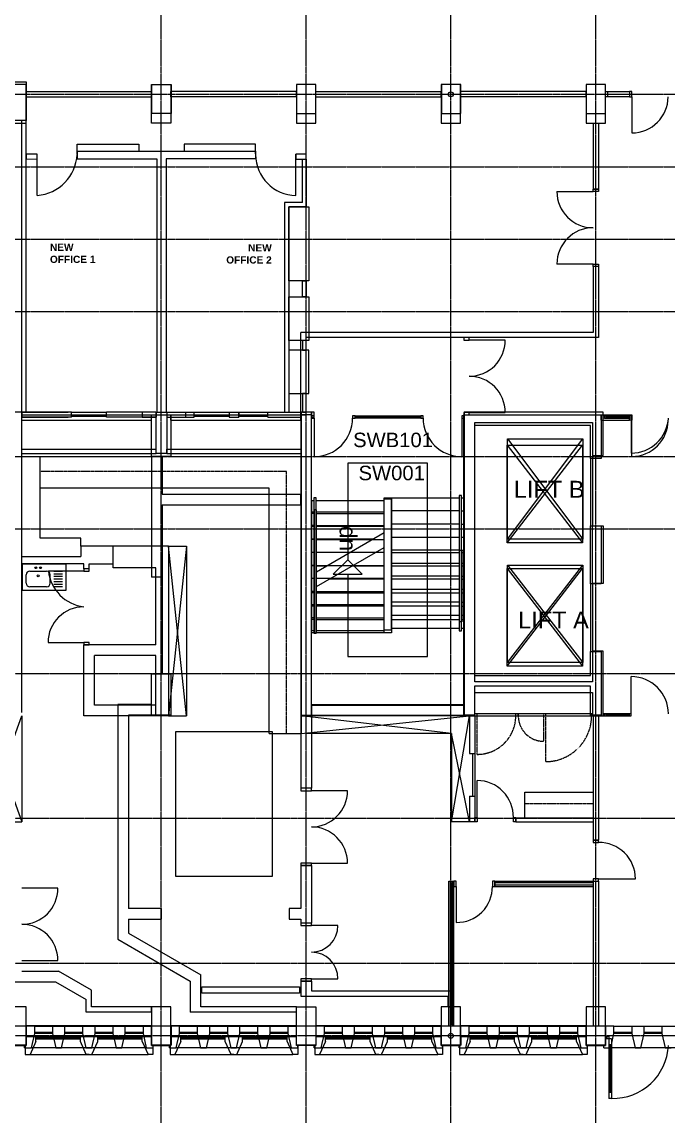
# Model space of a CAD drawing. Header units: millimetres. Extents: x -58291 to 85267, y -25390 to 74943.
# Drawn here: x -14420 to -1033, y -11386 to 11276 of the extents above; entities that cross this region are included whole.
import ezdxf

# ---------------------------------------------------------------- set-up
doc = ezdxf.new("R2010")
doc.units = ezdxf.units.MM
for name, pattern in [('HIDDEN', [9.525, 6.35, -3.175]), ('PCENTRE', [50.8, 31.75, -6.35, 6.35, -6.35]), ('PCENTRE2', [28.575, 19.05, -3.175, 3.175, -3.175])]:
    doc.linetypes.add(name, pattern=pattern)
for name, color, linetype in [('Basement 01 - Curtain Walls', 1, 'Continuous'), ('Basement 01 - Doors Windows and Openings', 1, 'Continuous'), ('Basement 01 - Mass Elements', 2, 'Continuous'), ('Basement 01 - Stairs', 8, 'Continuous'), ('Basement 01 - Structural Members', 5, 'Continuous'), ('Basement 01 - Text and Leaders', 1, 'Continuous'), ('Basement 01 - Walls', 3, 'Continuous'), ('Boundaries_and_building_grids', 140, 'PCENTRE2'), ('BRICK_WALLS_P4', 1, 'Continuous'), ('COLUMNS_P5', 5, 'Continuous'), ('DR', 8, 'Continuous'), ('LIFTS AND STAIRS', 8, 'Continuous'), ('SANITARY', 4, 'Continuous'), ('SHOPFITTING', 4, 'Continuous'), ('TEXT', 2, 'Continuous'), ('WA', 6, 'Continuous'), ('WA_EXT', 7, 'Continuous'), ('WN', 4, 'Continuous')]:
    doc.layers.add(name, color=color, linetype=linetype)
doc.styles.add('arial', font='arial.ttf')
doc.styles.add('S+D_1-50_3.5mm', font='arial.ttf', dxfattribs={"height": 175})

msp = doc.modelspace()

# ---------------------------------------------------------------- linework, layer by layer
at = {"layer": 'Basement 01 - Curtain Walls', "color": 3, "linetype": 'Continuous', "lineweight": -3}
for p, q in [((-14154, -9524, -4600), (-14333, -9524, -4600)), ((-14222, -9974, -4600), (-14154, -9674, -4600)), ((-14154, -9674, -4600), (-14154, -9524, -4600)), ((-13786, -9524, -4600), (-13786, -9674, -4600)), ((-13786, -9524, -4600), (-13529, -9524, -4600)), ((-13786, -9674, -4600), (-13718, -9974, -4600)), ((-13597, -9974, -4600), (-13529, -9674, -4600)), ((-13529, -9674, -4600), (-13529, -9524, -4600)), ((-13161, -9524, -4600), (-13161, -9674, -4600)), ((-13161, -9524, -4600), (-12904, -9524, -4600)), ((-13161, -9674, -4600), (-13093, -9974, -4600)), ((-12972, -9974, -4600), (-12904, -9674, -4600)), ((-12904, -9674, -4600), (-12904, -9524, -4600)), ((-12536, -9524, -4600), (-12536, -9674, -4600)), ((-12536, -9524, -4600), (-12279, -9524, -4600)), ((-12536, -9674, -4600), (-12468, -9974, -4600)), ((-12347, -9974, -4600), (-12279, -9674, -4600)), ((-12279, -9674, -4600), (-12279, -9524, -4600)), ((-11911, -9524, -4600), (-11733, -9524, -4600)), ((-11911, -9524, -4600), (-11911, -9674, -4600)), ((-11911, -9674, -4600), (-11843, -9974, -4600)), ((-11733, -9924, -4600), (-11733, -9524, -4600)), ((-11154, -9524, -4600), (-11333, -9524, -4600)), ((-11222, -9974, -4600), (-11154, -9674, -4600)), ((-11154, -9674, -4600), (-11154, -9524, -4600)), ((-10786, -9524, -4600), (-10529, -9524, -4600)), ((-10786, -9524, -4600), (-10786, -9674, -4600)), ((-10786, -9674, -4600), (-10718, -9974, -4600)), ((-10597, -9974, -4600), (-10529, -9674, -4600)), ((-10529, -9674, -4600), (-10529, -9524, -4600)), ((-10161, -9524, -4600), (-9904, -9524, -4600)), ((-10161, -9524, -4600), (-10161, -9674, -4600)), ((-10161, -9674, -4600), (-10093, -9974, -4600)), ((-9972, -9974, -4600), (-9904, -9674, -4600)), ((-9904, -9674, -4600), (-9904, -9524, -4600)), ((-9536, -9524, -4600), (-9279, -9524, -4600)), ((-9536, -9524, -4600), (-9536, -9674, -4600)), ((-9536, -9674, -4600), (-9468, -9974, -4600)), ((-9347, -9974, -4600), (-9279, -9674, -4600)), ((-9279, -9674, -4600), (-9279, -9524, -4600)), ((-8911, -9524, -4600), (-8733, -9524, -4600)), ((-8911, -9524, -4600), (-8911, -9674, -4600)), ((-8911, -9674, -4600), (-8843, -9974, -4600)), ((-8733, -9924, -4600), (-8733, -9524, -4600)), ((-8154, -9524, -4600), (-8333, -9524, -4600)), ((-8222, -9974, -4600), (-8154, -9674, -4600)), ((-8154, -9674, -4600), (-8154, -9524, -4600)), ((-7786, -9524, -4600), (-7786, -9674, -4600)), ((-7786, -9524, -4600), (-7529, -9524, -4600)), ((-7786, -9674, -4600), (-7718, -9974, -4600)), ((-7597, -9974, -4600), (-7529, -9674, -4600)), ((-7529, -9674, -4600), (-7529, -9524, -4600)), ((-7161, -9524, -4600), (-7161, -9674, -4600)), ((-7161, -9524, -4600), (-6904, -9524, -4600)), ((-7161, -9674, -4600), (-7093, -9974, -4600)), ((-6972, -9974, -4600), (-6904, -9674, -4600)), ((-6904, -9674, -4600), (-6904, -9524, -4600)), ((-6536, -9524, -4600), (-6536, -9674, -4600)), ((-6536, -9524, -4600), (-6279, -9524, -4600)), ((-6536, -9674, -4600), (-6468, -9974, -4600)), ((-6347, -9974, -4600), (-6279, -9674, -4600)), ((-6279, -9674, -4600), (-6279, -9524, -4600)), ((-5911, -9524, -4600), (-5911, -9674, -4600)), ((-5911, -9524, -4600), (-5733, -9524, -4600)), ((-5911, -9674, -4600), (-5843, -9974, -4600)), ((-5733, -9924, -4600), (-5733, -9524, -4600)), ((-5154, -9524, -4600), (-5333, -9524, -4600)), ((-5222, -9974, -4600), (-5154, -9674, -4600)), ((-5154, -9674, -4600), (-5154, -9524, -4600)), ((-4786, -9524, -4600), (-4786, -9674, -4600)), ((-4786, -9524, -4600), (-4529, -9524, -4600)), ((-4786, -9674, -4600), (-4718, -9974, -4600)), ((-4597, -9974, -4600), (-4529, -9674, -4600)), ((-4529, -9674, -4600), (-4529, -9524, -4600)), ((-4161, -9524, -4600), (-4161, -9674, -4600)), ((-4161, -9524, -4600), (-3904, -9524, -4600)), ((-4161, -9674, -4600), (-4093, -9974, -4600)), ((-3972, -9974, -4600), (-3904, -9674, -4600)), ((-3904, -9674, -4600), (-3904, -9524, -4600)), ((-3536, -9524, -4600), (-3536, -9674, -4600)), ((-3536, -9524, -4600), (-3279, -9524, -4600)), ((-3536, -9674, -4600), (-3468, -9974, -4600)), ((-3347, -9974, -4600), (-3279, -9674, -4600)), ((-3279, -9674, -4600), (-3279, -9524, -4600)), ((-2911, -9524, -4600), (-2911, -9674, -4600)), ((-2911, -9524, -4600), (-2733, -9524, -4600)), ((-2911, -9674, -4600), (-2843, -9974, -4600)), ((-2733, -9924, -4600), (-2733, -9524, -4600)), ((-2154, -9524, -4600), (-2333, -9524, -4600)), ((-2222, -9974, -4600), (-2154, -9674, -4600)), ((-2154, -9674, -4600), (-2154, -9524, -4600)), ((-1786, -9524, -4600), (-1786, -9674, -4600)), ((-1786, -9524, -4600), (-1529, -9524, -4600)), ((-1786, -9674, -4600), (-1718, -9974, -4600)), ((-1597, -9974, -4600), (-1529, -9674, -4600)), ((-1529, -9674, -4600), (-1529, -9524, -4600)), ((-1161, -9524, -4600), (-904, -9524, -4600)), ((-1161, -9524, -4600), (-1161, -9674, -4600)), ((-1161, -9674, -4600), (-1093, -9974, -4600)), ((-14364, -9974, -4600), (-14364, -9924, -4600)), ((-11701, -9924, -4600), (-11733, -9924, -4600)), ((-11701, -9974, -4600), (-11701, -9924, -4600)), ((-11364, -9974, -4600), (-11364, -9924, -4600)), ((-8701, -9924, -4600), (-8733, -9924, -4600)), ((-8701, -9974, -4600), (-8701, -9924, -4600)), ((-8364, -9974, -4600), (-8364, -9924, -4600)), ((-5701, -9924, -4600), (-5733, -9924, -4600)), ((-5701, -9974, -4600), (-5701, -9924, -4600)), ((-5364, -9974, -4600), (-5364, -9924, -4600)), ((-2701, -9924, -4600), (-2733, -9924, -4600)), ((-2701, -9974, -4600), (-2701, -9924, -4600)), ((-2364, -9974, -4600), (-2364, -9924, -4600)), ((-14364, -9974, -4600), (-14222, -9974, -4600)), ((-13718, -9974, -4600), (-13597, -9974, -4600)), ((-13093, -9974, -4600), (-12972, -9974, -4600)), ((-12468, -9974, -4600), (-12347, -9974, -4600)), ((-11843, -9974, -4600), (-11701, -9974, -4600)), ((-11364, -9974, -4600), (-11222, -9974, -4600)), ((-10718, -9974, -4600), (-10597, -9974, -4600)), ((-10093, -9974, -4600), (-9972, -9974, -4600)), ((-9468, -9974, -4600), (-9347, -9974, -4600)), ((-8843, -9974, -4600), (-8701, -9974, -4600)), ((-8364, -9974, -4600), (-8222, -9974, -4600)), ((-7718, -9974, -4600), (-7597, -9974, -4600)), ((-7093, -9974, -4600), (-6972, -9974, -4600)), ((-6468, -9974, -4600), (-6347, -9974, -4600)), ((-5843, -9974, -4600), (-5701, -9974, -4600)), ((-5364, -9974, -4600), (-5222, -9974, -4600)), ((-4718, -9974, -4600), (-4597, -9974, -4600)), ((-4093, -9974, -4600), (-3972, -9974, -4600)), ((-3468, -9974, -4600), (-3347, -9974, -4600)), ((-2843, -9974, -4600), (-2701, -9974, -4600)), ((-2364, -9974, -4600), (-2222, -9974, -4600)), ((-1718, -9974, -4600), (-1597, -9974, -4600)), ((-1093, -9974, -4600), (-972, -9974, -4600))]:
    msp.add_line(p, q, dxfattribs=at)
at = {"layer": 'Basement 01 - Curtain Walls', "color": 3, "linetype": 'Continuous', "lineweight": -3, "elevation": -4600}
for points in [[(-14333, -9524), (-14333, -9924), (-14364, -9924)], [(-11333, -9524), (-11333, -9924), (-11364, -9924)], [(-8333, -9524), (-8333, -9924), (-8364, -9924)], [(-5333, -9524), (-5333, -9924), (-5364, -9924)], [(-2333, -9524), (-2333, -9924), (-2364, -9924)]]:
    msp.add_lwpolyline(points, dxfattribs=at)
at = {"layer": 'Basement 01 - Doors Windows and Openings', "color": 1, "linetype": 'Continuous', "lineweight": -3}
for p, q in [((-2283, 9726, -4600), (-2283, 9836, -4600)), ((-2283, 9781, -4600), (-1833, 9781, -4600)), ((-1783, 9726, -4600), (-1783, 8976, -4600)), ((-3338, 7761, -4600), (-2588, 7761, -4600)), ((-2588, 6261, -4600), (-3338, 6261, -4600)), ((-4406, 4686, -4600), (-5156, 4686, -4600)), ((-5156, 3186, -4600), (-4406, 3186, -4600)), ((-1783, 2276, -4600), (-1783, 3026, -4600)), ((-11513, -224, -4600), (-11513, -2224, -4600)), ((-7673, -4647, -4600), (-8423, -4647, -4600)), ((-8423, -6147, -4600), (-7673, -6147, -4600)), ((-13673, -6664, -4600), (-14423, -6664, -4600)), ((-7873, -7440, -4600), (-8423, -7440, -4600)), ((-14423, -8164, -4600), (-13673, -8164, -4600)), ((-8423, -8540, -4600), (-7873, -8540, -4600)), ((-14154, -9524, -4600), (-11911, -9524, -4600)), ((-13786, -9654, -4600), (-14154, -9654, -4600)), ((-13786, -9674, -4600), (-14154, -9674, -4600)), ((-13529, -9524, -4600), (-13161, -9524, -4600)), ((-13161, -9654, -4600), (-13529, -9654, -4600)), ((-13161, -9674, -4600), (-13529, -9674, -4600)), ((-12904, -9524, -4600), (-12536, -9524, -4600)), ((-12536, -9654, -4600), (-12904, -9654, -4600)), ((-12536, -9674, -4600), (-12904, -9674, -4600)), ((-12279, -9524, -4600), (-11911, -9524, -4600)), ((-11911, -9654, -4600), (-12279, -9654, -4600)), ((-11911, -9674, -4600), (-12279, -9674, -4600)), ((-11154, -9524, -4600), (-8911, -9524, -4600)), ((-10786, -9654, -4600), (-11154, -9654, -4600)), ((-10786, -9674, -4600), (-11154, -9674, -4600)), ((-10529, -9524, -4600), (-10161, -9524, -4600)), ((-10161, -9654, -4600), (-10529, -9654, -4600)), ((-10161, -9674, -4600), (-10529, -9674, -4600)), ((-9904, -9524, -4600), (-9536, -9524, -4600)), ((-9536, -9654, -4600), (-9904, -9654, -4600)), ((-9536, -9674, -4600), (-9904, -9674, -4600)), ((-9279, -9524, -4600), (-8911, -9524, -4600)), ((-8911, -9654, -4600), (-9279, -9654, -4600)), ((-8911, -9674, -4600), (-9279, -9674, -4600)), ((-8154, -9524, -4600), (-5911, -9524, -4600)), ((-7786, -9654, -4600), (-8154, -9654, -4600)), ((-7786, -9674, -4600), (-8154, -9674, -4600)), ((-7529, -9524, -4600), (-7161, -9524, -4600)), ((-7161, -9654, -4600), (-7529, -9654, -4600)), ((-7161, -9674, -4600), (-7529, -9674, -4600)), ((-6904, -9524, -4600), (-6536, -9524, -4600)), ((-6536, -9654, -4600), (-6904, -9654, -4600)), ((-6536, -9674, -4600), (-6904, -9674, -4600)), ((-6279, -9524, -4600), (-5911, -9524, -4600)), ((-5911, -9654, -4600), (-6279, -9654, -4600)), ((-5911, -9674, -4600), (-6279, -9674, -4600)), ((-5154, -9524, -4600), (-2911, -9524, -4600)), ((-4786, -9654, -4600), (-5154, -9654, -4600)), ((-4786, -9674, -4600), (-5154, -9674, -4600)), ((-4529, -9524, -4600), (-4161, -9524, -4600)), ((-4161, -9654, -4600), (-4529, -9654, -4600)), ((-4161, -9674, -4600), (-4529, -9674, -4600)), ((-3904, -9524, -4600), (-3536, -9524, -4600)), ((-3536, -9654, -4600), (-3904, -9654, -4600)), ((-3536, -9674, -4600), (-3904, -9674, -4600)), ((-3279, -9524, -4600), (-2911, -9524, -4600)), ((-2911, -9654, -4600), (-3279, -9654, -4600)), ((-2911, -9674, -4600), (-3279, -9674, -4600)), ((-2154, -9524, -4600), (89, -9524, -4600)), ((-1786, -9654, -4600), (-2154, -9654, -4600)), ((-1786, -9674, -4600), (-2154, -9674, -4600)), ((-1529, -9524, -4600), (-1161, -9524, -4600)), ((-1161, -9654, -4600), (-1529, -9654, -4600)), ((-1161, -9674, -4600), (-1529, -9674, -4600)), ((-11843, -9974, -4600), (-14222, -9974, -4600)), ((-8843, -9974, -4600), (-11222, -9974, -4600)), ((-5843, -9974, -4600), (-8222, -9974, -4600)), ((-2843, -9974, -4600), (-5222, -9974, -4600)), ((157, -9974, -4600), (-2222, -9974, -4600))]:
    msp.add_line(p, q, dxfattribs=at)
at = {"layer": 'Basement 01 - Doors Windows and Openings', "color": 1, "linetype": 'Continuous', "lineweight": -3, "elevation": -4600}
for points in [[(-1833, 9726), (-2333, 9726), (-2333, 9836), (-1833, 9836)], [(-1783, 9726), (-1783, 9836), (-1833, 9836), (-1833, 9726), (-1783, 9726)], [(-2588, 7811), (-2478, 7811), (-2478, 7761), (-2588, 7761), (-2588, 7811)], [(-2588, 6261), (-2478, 6261), (-2478, 6211), (-2588, 6211), (-2588, 6261)], [(-5156, 4736), (-5266, 4736), (-5266, 4686), (-5156, 4686), (-5156, 4736)], [(-5156, 3186), (-5266, 3186), (-5266, 3136), (-5156, 3136), (-5156, 3186)], [(-1833, 3026), (-1833, 3136), (-1783, 3136), (-1783, 3026), (-1833, 3026)], [(-8423, -4597), (-8643, -4597), (-8643, -4647), (-8423, -4647), (-8423, -4597)], [(-8423, -6147), (-8643, -6147), (-8643, -6197), (-8423, -6197), (-8423, -6147)], [(-8423, -7440), (-8423, -7390), (-8643, -7390), (-8643, -7440), (-8423, -7440)], [(-8423, -8590), (-8423, -8540), (-8643, -8540), (-8643, -8590), (-8423, -8590)]]:
    msp.add_lwpolyline(points, dxfattribs=at)
at = {"layer": 'Basement 01 - Doors Windows and Openings', "color": 1, "linetype": 'Continuous', "lineweight": -3}
for centre, radius, start, end in [((-1783, 9726, -4600), 750, 270, 0), ((-2588, 7761, -4600), 750, 180, 270), ((-2588, 6261, -4600), 750, 90, 180), ((-5156, 4686, -4600), 750, 270, 360), ((-5156, 3186, -4600), 750, 360, 90), ((-1783, 3026, -4600), 750, 270, 0), ((-8423, -4647, -4600), 750, 270, 0), ((-8423, -6147, -4600), 750, 0, 90), ((-14423, -6664, -4600), 750, 270, 0), ((-14423, -8164, -4600), 750, 0, 90), ((-8423, -7440, -4600), 550, 270, 0), ((-8423, -8540, -4600), 550, 0, 90)]:
    msp.add_arc(centre, radius, start, end, dxfattribs=at)
at = {"layer": 'Basement 01 - Mass Elements', "color": 8, "linetype": 'Continuous', "lineweight": -3, "elevation": -4600}
msp.add_lwpolyline([(-11233, -6424), (-11233, -3424), (-9233, -3424), (-9233, -6424)], close=True, dxfattribs=at)
msp.add_lwpolyline([(-8669, -8837), (-10694, -8837), (-10694, -8709), (-8669, -8709), (-8669, -8837)], dxfattribs=at)
at = {"layer": 'Basement 01 - Stairs', "color": 8, "linetype": 'Continuous'}
for p, q in [((-4366, 490, -4600), (-2804, 2511, -4600)), ((-4366, 2511, -4600), (-2804, 490, -4600)), ((-4366, -2068, -4600), (-2804, -47, -4600)), ((-4366, -47, -4600), (-2804, -2068, -4600))]:
    msp.add_line(p, q, dxfattribs=at)
at = {"layer": 'Basement 01 - Stairs', "color": 8, "linetype": 'Continuous', "lineweight": -3}
for p, q in [((-8423, 1366, -4600), (-8423, -1334, -4600)), ((-8423, 1366, -4600), (-8373, 1366, -4600)), ((-8323, 1416, -4600), (-8373, 1416, -4600)), ((-8373, 1416, -4600), (-8373, -1384, -4600)), ((-8323, -1384, -4600), (-8323, 1416, -4600)), ((-8323, 1366, -4600), (-6918, 1366, -4600)), ((-6768, 1391, -4600), (-6918, 1391, -4600)), ((-6918, -1334, -4600), (-6918, 1391, -4600)), ((-6768, 1416, -4600), (-6768, -1318, -4600)), ((-6768, 1416, -4600), (-5363, 1416, -4600)), ((-5313, 1416, -4600), (-5263, 1416, -4600)), ((-5263, 1416, -4600), (-5263, -1284, -4600)), ((-5363, 1146, -4600), (-6768, 1146, -4600)), ((-5313, 1146, -4600), (-5263, 1146, -4600)), ((-8373, 1096, -4600), (-8423, 1096, -4600)), ((-8323, 1096, -4600), (-6918, 1096, -4600)), ((-8373, 826, -4600), (-8423, 826, -4600)), ((-6918, 826, -4600), (-8323, 826, -4600)), ((-5363, 876, -4600), (-6768, 876, -4600)), ((-5313, 876, -4600), (-5263, 876, -4600)), ((-8373, 556, -4600), (-8423, 556, -4600)), ((-8323, 556, -4600), (-6918, 556, -4600)), ((-6768, 606, -4600), (-5363, 606, -4600)), ((-5313, 606, -4600), (-5263, 606, -4600)), ((-8373, 286, -4600), (-8423, 286, -4600)), ((-6918, 286, -4600), (-8323, 286, -4600)), ((-5363, 336, -4600), (-6768, 336, -4600)), ((-5313, 336, -4600), (-5263, 336, -4600)), ((-8373, 16, -4600), (-8423, 16, -4600)), ((-8323, 16, -4600), (-6918, 16, -4600)), ((-6768, 66, -4600), (-5363, 66, -4600)), ((-5313, 66, -4600), (-5263, 66, -4600)), ((-5363, -204, -4600), (-6768, -204, -4600)), ((-5313, -204, -4600), (-5263, -204, -4600)), ((-8373, -254, -4600), (-8423, -254, -4600)), ((-6918, -254, -4600), (-8323, -254, -4600)), ((-8373, -524, -4600), (-8423, -524, -4600)), ((-8323, -524, -4600), (-6918, -524, -4600)), ((-6768, -474, -4600), (-5363, -474, -4600)), ((-5313, -474, -4600), (-5263, -474, -4600)), ((-8373, -794, -4600), (-8423, -794, -4600)), ((-6918, -794, -4600), (-8323, -794, -4600)), ((-5363, -744, -4600), (-6768, -744, -4600)), ((-5313, -744, -4600), (-5263, -744, -4600)), ((-8373, -1064, -4600), (-8423, -1064, -4600)), ((-8323, -1064, -4600), (-6918, -1064, -4600)), ((-6768, -1014, -4600), (-5363, -1014, -4600)), ((-5313, -1014, -4600), (-5263, -1014, -4600)), ((-8373, -1334, -4600), (-8423, -1334, -4600)), ((-6918, -1334, -4600), (-8323, -1334, -4600)), ((-6918, -1318, -4600), (-6768, -1318, -4600)), ((-6768, -1284, -4600), (-5363, -1284, -4600)), ((-5313, -1284, -4600), (-5263, -1284, -4600)), ((-8373, -1384, -4600), (-8323, -1384, -4600))]:
    msp.add_line(p, q, dxfattribs=at)
at = {"layer": 'Basement 01 - Stairs', "color": 8, "linetype": 'Continuous', "elevation": -4600}
for points in [[(-2804, 490), (-4366, 490), (-4366, 2511), (-2804, 2511), (-2804, 490)], [(-2804, -2068), (-4366, -2068), (-4366, -47), (-2804, -47), (-2804, -2068)]]:
    msp.add_lwpolyline(points, dxfattribs=at)
at = {"layer": 'Basement 01 - Stairs', "color": 8, "linetype": 'Continuous', "lineweight": -3, "elevation": -4600}
for points in [[(-7670, -165), (-7670, -1865), (-6015, -1865), (-6015, 2135)], [(-6015, 2135), (-7670, 2135), (-7670, 135)], [(-5313, 1466), (-5363, 1466), (-5363, -1334), (-5313, -1334), (-5313, 1466)], [(-7670, 135), (-7970, -165), (-7370, -165), (-7670, 135)]]:
    msp.add_lwpolyline(points, dxfattribs=at)
at = {"layer": 'Basement 01 - Structural Members', "color": 5, "linetype": 'Continuous', "lineweight": -3}
for p, q in [((-2643, 2236, -4600), (-2643, 836, -4600)), ((-2643, -364, -4600), (-2643, -1764, -4600))]:
    msp.add_line(p, q, dxfattribs=at)
at = {"layer": 'Basement 01 - Structural Members', "color": 5, "linetype": 'Continuous', "lineweight": -3, "elevation": -4600}
for points in [[(-15133, 9476), (-14833, 9476), (-14833, 9176), (-14333, 9176), (-14333, 9976), (-15133, 9976)], [(-11333, 9176), (-11733, 9176), (-11733, 9976), (-11333, 9976)], [(-8733, 9176), (-8333, 9176), (-8333, 9976), (-8733, 9976)], [(-5733, 9976), (-5733, 9176), (-5333, 9176), (-5333, 9976)], [(-2733, 9176), (-2333, 9176), (-2333, 9976), (-2733, 9976)], [(-11733, 3136), (-11333, 3136), (-11333, 2276), (-11733, 2276)], [(-8643, 3136), (-8643, -3084), (-8423, -3084), (-8423, 3136)], [(-2643, 2236), (-2643, 2916), (-5043, 2916), (-5043, -2264), (-2643, -2264), (-2643, -1764), (-2423, -1764), (-2423, -3084), (-2643, -3084), (-2643, -2484), (-5043, -2484), (-5043, -3084), (-5263, -3084), (-5263, 3136), (-2423, 3136), (-2423, 2236)], [(-2423, 836), (-2423, -364), (-2643, -364), (-2643, 836)], [(-11333, -2224), (-11333, -3084), (-11733, -3084), (-11733, -2224)], [(-14333, -9124), (-14733, -9124), (-14733, -9924), (-14333, -9924)], [(-11333, -9124), (-11733, -9124), (-11733, -9924), (-11333, -9924)], [(-8733, -9124), (-8333, -9124), (-8333, -9924), (-8733, -9924)], [(-5733, -9124), (-5733, -9924), (-5333, -9924), (-5333, -9124)], [(-2333, -9924), (-2333, -9124), (-2733, -9124), (-2733, -9924)]]:
    msp.add_lwpolyline(points, close=True, dxfattribs=at)
at = {"layer": 'Basement 01 - Structural Members', "color": 5, "linetype": 'Continuous', "lineweight": -3}
for centre in [(-5533, 9776, -4600), (-5533, -9724, -4600)]:
    msp.add_circle(centre, 50, dxfattribs=at)
at = {"layer": 'Basement 01 - Walls', "color": 3, "linetype": 'Continuous', "lineweight": -3}
for p, q in [((-14333, 9726, -4600), (-14333, 9836, -4600)), ((-14333, 9836, -4600), (-11733, 9836, -4600)), ((-11733, 9726, -4600), (-11733, 9836, -4600)), ((-11333, 9726, -4600), (-11333, 9836, -4600)), ((-8733, 9836, -4600), (-11333, 9836, -4600)), ((-8733, 9726, -4600), (-8733, 9836, -4600)), ((-8333, 9726, -4600), (-8333, 9836, -4600)), ((-8333, 9836, -4600), (-5733, 9836, -4600)), ((-5733, 9726, -4600), (-5733, 9836, -4600)), ((-5333, 9726, -4600), (-5333, 9836, -4600)), ((-2733, 9836, -4600), (-5333, 9836, -4600)), ((-2733, 9726, -4600), (-2733, 9836, -4600)), ((-14333, 9726, -4600), (-11733, 9726, -4600)), ((-8733, 9726, -4600), (-11333, 9726, -4600)), ((-8333, 9726, -4600), (-5733, 9726, -4600)), ((-2733, 9726, -4600), (-5333, 9726, -4600)), ((-2588, 9176, -4600), (-2478, 9176, -4600)), ((-2588, 9176, -4600), (-2588, 7811, -4600)), ((-2478, 9176, -4600), (-2478, 7811, -4600)), ((-2478, 7811, -4600), (-2588, 7811, -4600)), ((-2478, 6211, -4600), (-2588, 6211, -4600)), ((-2588, 6211, -4600), (-2588, 4846, -4600)), ((-2478, 6211, -4600), (-2478, 4736, -4600)), ((-2588, 4846, -4600), (-8643, 4846, -4600)), ((-8643, 3026, -4600), (-8643, 4846, -4600)), ((-2478, 4736, -4600), (-8533, 4736, -4600)), ((-8533, 3136, -4600), (-8533, 4736, -4600)), ((-14423, 3136, -4600), (-11733, 3136, -4600)), ((-14423, 3026, -4600), (-11733, 3026, -4600)), ((-11733, 3026, -4600), (-11733, 3136, -4600)), ((-11333, 3026, -4600), (-11333, 3136, -4600)), ((-11333, 3136, -4600), (-8533, 3136, -4600)), ((-11333, 3026, -4600), (-8643, 3026, -4600)), ((-2423, 3026, -4600), (-2423, 3136, -4600)), ((-2423, 3136, -4600), (-1833, 3136, -4600)), ((-2423, 3026, -4600), (-1833, 3026, -4600)), ((-1833, 3026, -4600), (-1833, 3136, -4600)), ((-11733, 2276, -4600), (-11513, 2276, -4600)), ((-11733, 2276, -4600), (-11733, -224, -4600)), ((-11513, 2276, -4600), (-11513, 1496, -4600)), ((-11513, 1496, -4600), (-8643, 1496, -4600)), ((-8643, 1276, -4600), (-8643, 1496, -4600)), ((-11513, 1276, -4600), (-11513, -224, -4600)), ((-11513, 1276, -4600), (-8643, 1276, -4600)), ((-11513, -224, -4600), (-11733, -224, -4600)), ((-12433, -2864, -4600), (-12433, -7724, -4600)), ((-11733, -2864, -4600), (-12433, -2864, -4600)), ((-11733, -3084, -4600), (-11733, -2864, -4600)), ((-8423, -2864, -4600), (-8423, -4597, -4600)), ((-8423, -2864, -4600), (-5263, -2864, -4600)), ((-5263, -3084, -4600), (-5263, -2864, -4600)), ((-11733, -3084, -4600), (-12213, -3084, -4600)), ((-12213, -3084, -4600), (-12213, -7084, -4600)), ((-8643, -3084, -4600), (-5263, -3084, -4600)), ((-8643, -3084, -4600), (-8643, -4597, -4600)), ((-8423, -4597, -4600), (-8643, -4597, -4600)), ((-8643, -6197, -4600), (-8643, -7084, -4600)), ((-8423, -6197, -4600), (-8643, -6197, -4600)), ((-8423, -6197, -4600), (-8423, -7390, -4600)), ((-11533, -7084, -4600), (-12213, -7084, -4600)), ((-11533, -7084, -4600), (-11533, -7304, -4600)), ((-8643, -7084, -4600), (-8883, -7084, -4600)), ((-8883, -7084, -4600), (-8883, -7304, -4600)), ((-12213, -7304, -4600), (-12213, -7597, -4600)), ((-12213, -7304, -4600), (-11533, -7304, -4600)), ((-8883, -7304, -4600), (-8643, -7304, -4600)), ((-8643, -7304, -4600), (-8643, -7390, -4600)), ((-8423, -7390, -4600), (-8643, -7390, -4600)), ((-12213, -7597, -4600), (-10713, -8463, -4600)), ((-12433, -7724, -4600), (-10933, -8590, -4600)), ((-14423, -8384, -4600), (-13662, -8384, -4600)), ((-12978, -8779, -4600), (-13662, -8384, -4600)), ((-14933, -8604, -4600), (-13721, -8604, -4600)), ((-13721, -8604, -4600), (-13088, -8970, -4600)), ((-10933, -8590, -4600), (-10933, -9234, -4600)), ((-10713, -9124, -4600), (-10713, -8463, -4600)), ((-8643, -8590, -4600), (-8643, -8904, -4600)), ((-8423, -8590, -4600), (-8643, -8590, -4600)), ((-8423, -8590, -4600), (-8423, -8794, -4600)), ((-12978, -9124, -4600), (-12978, -8779, -4600)), ((-8423, -8794, -4600), (-5478, -8794, -4600)), ((-5478, -9124, -4600), (-5478, -8794, -4600)), ((-13088, -9234, -4600), (-13088, -8970, -4600)), ((-8643, -8904, -4600), (-5588, -8904, -4600)), ((-5588, -9124, -4600), (-5588, -8904, -4600)), ((-11733, -9234, -4600), (-13088, -9234, -4600)), ((-11733, -9124, -4600), (-12978, -9124, -4600)), ((-11733, -9234, -4600), (-11733, -9124, -4600)), ((-8733, -9234, -4600), (-10933, -9234, -4600)), ((-8733, -9124, -4600), (-10713, -9124, -4600)), ((-8733, -9234, -4600), (-8733, -9124, -4600)), ((-5588, -9124, -4600), (-5478, -9124, -4600))]:
    msp.add_line(p, q, dxfattribs=at)
at = {"layer": 'Boundaries_and_building_grids', "color": 140, "linetype": 'PCENTRE', "lineweight": -3}
for p, q in [((-11533, -17978), (-11533, 67826)), ((-8533, -17978), (-8533, 67826)), ((-5533, -17978), (-5533, 67826)), ((-2533, -17978), (-2533, 67826)), ((-52891, 9776), (50767, 9776)), ((-52891, 8276), (50767, 8276)), ((-52891, 6776), (50767, 6776)), ((-52891, 5276), (50767, 5276)), ((-52891, 2276), (50767, 2276)), ((-52891, 776), (50767, 776)), ((50767, -2224), (-52891, -2224)), ((50767, -5224), (-52891, -5224)), ((50767, -8224), (-52891, -8224)), ((50767, -9724), (-52891, -9724))]:
    msp.add_line(p, q, dxfattribs=at)
at = {"layer": 'BRICK_WALLS_P4', "linetype": 'Continuous'}
for p, q in [((-13278, 8601), (-9578, 8601)), ((-13278, 8601), (-13278, 8440)), ((-13278, 8440), (-11628, 8440)), ((-11628, 8440), (-11628, 3196)), ((-9578, 8440), (-11428, 8440)), ((-11428, 8440), (-11428, 3196)), ((-9578, 8601), (-9578, 8440)), ((-11643, 2266), (-14418, 2266)), ((-8638, 2266), (-11383, 2266)), ((-12528, 416), (-13198, 416)), ((-13198, 416), (-13198, 206)), ((-11383, 416), (-12528, 416)), ((-12528, -34), (-12528, 416)), ((-11383, 416), (-11383, -2219)), ((-14418, 206), (-13198, 206)), ((-13138, 51), (-14418, 51)), ((-13138, -49), (-13138, 51)), ((-13028, -49), (-13028, 51)), ((-13028, 51), (-12528, 51)), ((-13028, -49), (-13138, -49)), ((-11643, -34), (-12528, -34)), ((-11643, -1629), (-11643, -34)), ((-13138, -3094), (-13138, -1629)), ((-11643, -1629), (-13138, -1629)), ((-11643, -1849), (-12918, -1849)), ((-12918, -2874), (-12918, -1849)), ((-11643, -2219), (-11643, -1849)), ((-11643, -2219), (-11383, -2219)), ((-11643, -2874), (-12918, -2874)), ((-11643, -3094), (-11643, -2874)), ((-8418, -2874), (-5258, -2874)), ((-8418, -3094), (-8418, -2874)), ((-5258, -2874), (-5258, -3094)), ((-11643, -3094), (-13138, -3094)), ((-5258, -3094), (-8418, -3094)), ((-5148, -3094), (-5148, -3879)), ((-5038, -3094), (-5148, -3094)), ((-5038, -3094), (-5038, -3879)), ((-2583, -3094), (-2583, -5669)), ((-2473, -3094), (-2473, -5669)), ((-5148, -3879), (-5038, -3879)), ((-5148, -4759), (-5148, -5289)), ((-5148, -4759), (-5038, -4759)), ((-5038, -4759), (-5038, -5289)), ((-5038, -5289), (-5148, -5289)), ((-2583, -5669), (-2473, -5669)), ((-2583, -6519), (-2473, -6519)), ((-2583, -6519), (-2583, -9519)), ((-2473, -6519), (-2473, -9519))]:
    msp.add_line(p, q, dxfattribs=at)
at = {"layer": 'BRICK_WALLS_P4'}
for p, q in [((-14418, 2426), (-11638, 2426)), ((-11418, 2426), (-8638, 2426))]:
    msp.add_line(p, q, dxfattribs=at)
at = {"layer": 'COLUMNS_P5', "linetype": 'Continuous'}
for p, q in [((-2598, 2296), (-2598, 841)), ((-2598, -359), (-2598, -1759))]:
    msp.add_line(p, q, dxfattribs=at)
at = {"layer": 'COLUMNS_P5', "linetype": 'Continuous', "lineweight": -3}
for points in [[(-14328, 9236), (-14728, 9236), (-14728, 9386), (-14878, 9386), (-14878, 10036), (-14328, 10036)], [(-11328, 9381), (-11728, 9381), (-11728, 9981), (-11328, 9981)], [(-8728, 9381), (-8328, 9381), (-8328, 9981), (-8728, 9981)], [(-5728, 9981), (-5728, 9381), (-5328, 9381), (-5328, 9981)], [(-2728, 9981), (-2728, 9381), (-2328, 9381), (-2328, 9981)], [(-11418, 3196), (-11418, 2336), (-11638, 2336), (-11638, 3196)], [(-8638, 3196), (-8638, -3094), (-8418, -3094), (-8418, 3196)], [(-11643, -3094), (-11643, -2219), (-11383, -2219), (-11383, -3094)], [(-14328, -9519), (-14328, -9919), (-14728, -9919), (-14728, -9519)], [(-11328, -9519), (-11328, -9919), (-11728, -9919), (-11728, -9519)], [(-8728, -9519), (-8328, -9519), (-8328, -9919), (-8728, -9919)], [(-5728, -9519), (-5333, -9519), (-5328, -9919), (-5728, -9919)], [(-2328, -9919), (-2728, -9919), (-2728, -9519), (-2328, -9519)]]:
    msp.add_lwpolyline(points, close=True, dxfattribs=at)
msp.add_lwpolyline([(-14418, -3024), (-14418, 3196), (-14638, 3196), (-14638, -3024)], dxfattribs=at)
at = {"layer": 'COLUMNS_P5', "linetype": 'Continuous'}
for points in [[(-2598, 2976), (-2598, 2296), (-2378, 2296), (-2378, 3196), (-5258, 3196), (-5258, -3094), (-5038, -3094), (-5038, -2614), (-2598, -2614), (-2598, -3094), (-2378, -3094), (-2378, -1759), (-2598, -1759), (-2598, -2394), (-5038, -2394), (-5038, 2976)], [(-2378, 841), (-2378, -359), (-2598, -359), (-2598, 841)]]:
    msp.add_lwpolyline(points, close=True, dxfattribs=at)
at = {"layer": 'COLUMNS_P5', "linetype": 'Continuous', "lineweight": -3}
for centre in [(-5533, 9776), (-5533, -9724)]:
    msp.add_circle(centre, 50, dxfattribs=at)
at = {"layer": 'DR'}
for p, q in [((-14103, 7682), (-14103, 8536)), ((-8742, 7678), (-8742, 8536))]:
    msp.add_line(p, q, dxfattribs=at)
at = {"layer": 'DR', "linetype": 'Continuous'}
for p, q in [((-8368, 3116), (-8418, 3116)), ((-8418, 3116), (-8418, 3071)), ((-8418, 3071), (-8368, 3071)), ((-8368, 3071), (-8368, 3116)), ((-8368, 3071), (-8368, 2271)), ((-7518, 3116), (-7568, 3116)), ((-7568, 3116), (-7568, 3071)), ((-7568, 3071), (-7518, 3071)), ((-7518, 3071), (-7518, 3116)), ((-6158, 3116), (-6158, 3071)), ((-6108, 3116), (-6158, 3116)), ((-6158, 3071), (-6108, 3071)), ((-6108, 3071), (-6108, 3116)), ((-5308, 3116), (-5308, 3071)), ((-5258, 3116), (-5308, 3116)), ((-5308, 3071), (-5308, 2271)), ((-5308, 3071), (-5258, 3071)), ((-5258, 3071), (-5258, 3116)), ((-2378, 3116), (-2353, 3116)), ((-2378, 3071), (-2378, 3116)), ((-2353, 3071), (-2378, 3071)), ((-2353, 3116), (-2353, 3071)), ((-2313, 3116), (-2313, 3071)), ((-1838, 3071), (-1838, 3116)), ((-1838, 3116), (-1798, 3116)), ((-1798, 3071), (-1838, 3071)), ((-1798, 3116), (-1798, 3071)), ((-1798, 3071), (-1798, 2346)), ((-13138, -99), (-13872, -99)), ((-13138, -49), (-13138, -99)), ((-13028, -49), (-13138, -49)), ((-13138, -99), (-13028, -99)), ((-13028, -99), (-13028, -49)), ((-13878, -1579), (-13138, -1579)), ((-13028, -1579), (-13138, -1579)), ((-13138, -1579), (-13138, -1629)), ((-13028, -1629), (-13028, -1579)), ((-13138, -1629), (-13028, -1629)), ((-1798, -3054), (-1798, -2284)), ((-5038, -3049), (-2598, -3049)), ((-5038, -3094), (-2598, -3094)), ((-2353, -3054), (-2378, -3054)), ((-2378, -3054), (-2378, -3094)), ((-2378, -3094), (-2353, -3094)), ((-2353, -3094), (-2353, -3054)), ((-2313, -3094), (-2313, -3054)), ((-1798, -3054), (-1838, -3054)), ((-1838, -3054), (-1838, -3094)), ((-1838, -3094), (-1798, -3094)), ((-1798, -3094), (-1798, -3054)), ((-5088, -3879), (-5088, -4759)), ((-5038, -3879), (-5038, -4759)), ((-4988, -5199), (-4988, -4434)), ((-5038, -5199), (-5038, -5289)), ((-5038, -5199), (-5038, -5289)), ((-5038, -5289), (-5038, -5199)), ((-5038, -5289), (-5038, -5199)), ((-5038, -5199), (-4988, -5199)), ((-4988, -5199), (-4988, -5289)), ((-4238, -5199), (-4188, -5199)), ((-4238, -5289), (-4238, -5199)), ((-4188, -5199), (-4188, -5289)), ((-4988, -5289), (-5038, -5289)), ((-4188, -5289), (-4238, -5289)), ((-2583, -5669), (-2583, -5719)), ((-2473, -5669), (-2583, -5669)), ((-2583, -5719), (-2473, -5719)), ((-2473, -5719), (-2473, -5669)), ((-5423, -6519), (-5473, -6519)), ((-5473, -6519), (-5473, -6629)), ((-5423, -6629), (-5423, -6519)), ((-4673, -6519), (-4673, -6629)), ((-4623, -6519), (-4673, -6519)), ((-4623, -6519), (-4623, -6629)), ((-4623, -6629), (-4623, -6519)), ((-4623, -6629), (-4623, -6519)), ((-2583, -6469), (-2583, -6519)), ((-2473, -6469), (-2583, -6469)), ((-2583, -6519), (-2473, -6519)), ((-2473, -6469), (-1708, -6469)), ((-2473, -6519), (-2473, -6469)), ((-5473, -6629), (-5423, -6629)), ((-5423, -6629), (-5423, -7374)), ((-4673, -6629), (-4623, -6629)), ((-2258, -9739), (-2328, -9739)), ((-2303, -9739), (-2303, -9789)), ((-2258, -9739), (-2258, -9789)), ((-2258, -9789), (-2328, -9789)), ((-2258, -9789), (-2258, -9909)), ((-2208, -9789), (-2258, -9789)), ((-2208, -9909), (-2258, -9909)), ((-2208, -9789), (-2208, -9909)), ((-2208, -10899), (-2258, -10899)), ((-2258, -10899), (-2258, -11019)), ((-2208, -11019), (-2258, -11019)), ((-2208, -11019), (-2258, -11019)), ((-2208, -10899), (-2208, -11019))]:
    msp.add_line(p, q, dxfattribs=at)
at = {"layer": 'DR', "linetype": 'HIDDEN'}
for p, q in [((-4988, -3894), (-4988, -3049)), ((-4188, -3094), (-4188, -3049)), ((-4138, -3094), (-4138, -3049)), ((-3608, -3624), (-3608, -3049)), ((-3568, -4044), (-3568, -3049)), ((-2618, -3094), (-2618, -3049))]:
    msp.add_line(p, q, dxfattribs=at)
at = {"layer": 'DR', "linetype": 'Continuous'}
msp.add_lwpolyline([(-8368, 3086), (-8368, 3196), (-8418, 3196), (-8418, 3086), (-8368, 3086)], dxfattribs=at)
at = {"layer": 'DR', "ltscale": 0.1}
for centre, radius, start, end in [((-14171, 8574), 895, 274.39, 357.0817), ((-8728, 8528), 850, 180, 269.0226)]:
    msp.add_arc(centre, radius, start, end, dxfattribs=at)
at = {"layer": 'DR', "linetype": 'Continuous'}
for centre, radius, start, end in [((-8368, 3071), 800, 270, 0), ((-5308, 3071), 800, 180, 270), ((-1795, 3116), 770, 269.8038, 356.6496), ((-13031, 1), 847, 186.7884, 262.7618), ((-13138, -1579), 740, 90, 180), ((-1798, -3054), 770, 0, 90), ((-4992, -5189), 754, 359.1996, 89.6657), ((-2462, -6474), 754, 0.3343, 90.8004), ((-5410, -6637), 738, 269.0304, 0.5863), ((-2177, -9869), 1151, 268.478, 357.3978)]:
    msp.add_arc(centre, radius, start, end, dxfattribs=at)
at = {"layer": 'DR', "linetype": 'HIDDEN'}
for centre, radius, start, end in [((-4988, -3094), 800, 270, 0), ((-3608, -3094), 530, 175.1294, 270), ((-3568, -3094), 950, 270, 0)]:
    msp.add_arc(centre, radius, start, end, dxfattribs=at)
at = {"layer": 'LIFTS AND STAIRS', "linetype": 'Continuous'}
for p, q in [((-4361, 564), (-2799, 2640)), ((-4361, 2640), (-2799, 564)), ((-4361, 564), (-4361, 2640)), ((-4361, 2640), (-2799, 2640)), ((-2799, 2640), (-2799, 564)), ((-6913, -1379), (-6913, 1421)), ((-6913, 1421), (-6763, 1421)), ((-6763, 1421), (-6763, -1379)), ((-8368, 1171), (-8368, -1379)), ((-8318, 1171), (-8368, 1171)), ((-8318, -1379), (-8318, 1171)), ((-8368, 1121), (-8418, 1121)), ((-6913, 1121), (-8318, 1121)), ((-8368, 843), (-8418, 843)), ((-8318, 843), (-6913, 843)), ((-8318, -111), (-6913, 700)), ((-8368, 565), (-8418, 565)), ((-7146, 565), (-8318, 565)), ((-2799, 564), (-4361, 564)), ((-8368, 287), (-8418, 287)), ((-8318, -421), (-6913, 390)), ((-7627, 287), (-8318, 287)), ((-6913, 287), (-7091, 287)), ((-6763, 287), (-5358, 287)), ((-5358, -1151), (-5358, 337)), ((-5358, 337), (-5308, 337)), ((-5308, 337), (-5308, -1151)), ((-5308, 287), (-5258, 287)), ((-8368, 10), (-8418, 10)), ((-8318, 10), (-8108, 10)), ((-7572, 10), (-6913, 10)), ((-6763, 10), (-5358, 10)), ((-5308, 10), (-5258, 10)), ((-4361, -1994), (-2799, 27)), ((-4361, 27), (-2799, -1994)), ((-4361, -1994), (-4361, 27)), ((-4361, 27), (-2799, 27)), ((-2799, 27), (-2799, -1994)), ((-6913, -268), (-8053, -268)), ((-5358, -268), (-6763, -268)), ((-5308, -268), (-5258, -268)), ((-8368, -546), (-8418, -546)), ((-8318, -546), (-6913, -546)), ((-6763, -546), (-5358, -546)), ((-5308, -546), (-5258, -546)), ((-8368, -824), (-8418, -824)), ((-6913, -824), (-8318, -824)), ((-5358, -824), (-6763, -824)), ((-5308, -824), (-5258, -824)), ((-8368, -1101), (-8418, -1101)), ((-8318, -1101), (-6913, -1101)), ((-6763, -1101), (-5358, -1101)), ((-5308, -1101), (-5258, -1101)), ((-5308, -1151), (-5358, -1151)), ((-8368, -1379), (-8418, -1379)), ((-8368, -1379), (-8318, -1379)), ((-6913, -1379), (-8318, -1379)), ((-6763, -1379), (-6913, -1379)), ((-2799, -1994), (-4361, -1994))]:
    msp.add_line(p, q, dxfattribs=at)
at = {"layer": 'SANITARY', "linetype": 'Continuous'}
for p, q in [((-14407, -499), (-14407, 51)), ((-14407, 51), (-13507, 51)), ((-13507, 51), (-13507, -499)), ((-14332, -349), (-14332, -174)), ((-14257, -99), (-13907, -99)), ((-13832, -349), (-13832, -174)), ((-13757, -99), (-13582, -99)), ((-13757, -153), (-13582, -153)), ((-13757, -207), (-13582, -207)), ((-13907, -424), (-14257, -424)), ((-13757, -261), (-13582, -261)), ((-13757, -315), (-13582, -315)), ((-13757, -369), (-13582, -369)), ((-13582, -424), (-13757, -424)), ((-13507, -499), (-14407, -499))]:
    msp.add_line(p, q, dxfattribs=at)
for centre in [(-14132, -28), (-14082, -199), (-14032, -28)]:
    msp.add_circle(centre, 20, dxfattribs=at)
for centre, start, end in [((-14257, -174), 90, 180), ((-13907, -174), 0, 90), ((-14257, -349), 180, 270), ((-13907, -349), 270, 0)]:
    msp.add_arc(centre, 75, start, end, dxfattribs=at)
at = {"layer": 'SHOPFITTING', "linetype": 'Continuous'}
for p, q in [((-14418, 2336), (-14418, 2426)), ((-14418, 2336), (-11638, 2336)), ((-11638, 2336), (-11638, 2426)), ((-11418, 2336), (-11418, 2426)), ((-11418, 2336), (-8638, 2336)), ((-14038, 586), (-14038, 2266)), ((-9298, 1621), (-14038, 1621)), ((-9298, -3464), (-9298, 1621)), ((-13198, 586), (-14038, 586)), ((-13198, 416), (-13198, 586)), ((-11383, 416), (-11013, 416)), ((-11013, -3094), (-11383, 416)), ((-11013, 416), (-11383, -3094)), ((-11013, 416), (-11013, -3094)), ((-15218, -3094), (-14418, -5289)), ((-15218, -5289), (-14418, -3094)), ((-14418, -3094), (-14418, -5289)), ((-14418, -3094), (-14418, -5289)), ((-11383, -3094), (-11013, -3094)), ((-5518, -3464), (-8638, -3094)), ((-8638, -3094), (-8638, -3464)), ((-8638, -3464), (-5148, -3094)), ((-5518, -5289), (-5148, -3094)), ((-5038, -3094), (-5038, -3464)), ((-9298, -3464), (-8638, -3464)), ((-5518, -3464), (-8548, -3464)), ((-5148, -5289), (-5518, -3464)), ((-5518, -3464), (-5518, -5289)), ((-4003, -4674), (-2583, -4674)), ((-4003, -5209), (-4003, -4674)), ((-17706, -5289), (-14418, -5289)), ((-5148, -5289), (-5518, -5289))]:
    msp.add_line(p, q, dxfattribs=at)
at = {"layer": 'SHOPFITTING', "linetype": 'HIDDEN'}
for p, q in [((-8938, 1966), (-14038, 1966)), ((-8938, -3464), (-8938, 1966)), ((-4003, -4909), (-2583, -4909))]:
    msp.add_line(p, q, dxfattribs=at)
at = {"layer": 'SHOPFITTING', "linetype": 'Continuous'}
for points in [[(-13278, 8541), (-13278, 8746), (-11998, 8746), (-11998, 8601)], [(-9578, 8541), (-9578, 8746), (-11058, 8746), (-11058, 8601)]]:
    msp.add_lwpolyline(points, dxfattribs=at)
at = {"layer": 'SHOPFITTING'}
for points in [[(-8478, 7448), (-8478, 5916), (-8888, 5916), (-8888, 7448)], [(-8478, 5578), (-8478, 4678), (-8888, 4678), (-8888, 5578)], [(-8478, 3578), (-8478, 4478), (-8888, 4478), (-8888, 3578)]]:
    msp.add_lwpolyline(points, close=True, dxfattribs=at)
at = {"layer": 'WA'}
for p, q in [((-14418, 3196), (-14418, 9236)), ((-14328, 3796), (-14328, 9236)), ((-8528, 8536), (-8742, 8536)), ((-8742, 8536), (-8742, 8436)), ((-8742, 8436), (-8528, 8436)), ((-8608, 7538), (-8608, 8436)), ((-8528, 8436), (-8528, 8536)), ((-8528, 8436), (-8528, 7448)), ((-8608, 7538), (-8978, 7538)), ((-8978, 7538), (-8978, 3196)), ((-8888, 7448), (-8888, 3196)), ((-8528, 7448), (-8888, 7448)), ((-14328, 3196), (-14328, 3796)), ((-14418, 3196), (-13463, 3196)), ((-14418, 3196), (-14418, 3086)), ((-11931, 3196), (-11931, 3086)), ((-11638, 3196), (-11638, 3086)), ((-11418, 3196), (-11418, 3086)), ((-11418, 3196), (-11028, 3196)), ((-11028, 3196), (-11028, 3086)), ((-10128, 3196), (-10128, 3086)), ((-10128, 3196), (-9928, 3196)), ((-9928, 3196), (-9928, 3086)), ((-9028, 3196), (-8638, 3196)), ((-8638, 3196), (-8638, 3086)), ((-8528, 3196), (-8608, 3196)), ((-14418, 3086), (-13463, 3086)), ((-11931, 3086), (-11638, 3086)), ((-11418, 3086), (-11028, 3086)), ((-10128, 3086), (-9928, 3086)), ((-9028, 3086), (-8638, 3086))]:
    msp.add_line(p, q, dxfattribs=at)
at = {"layer": 'WA', "linetype": 'Continuous'}
for p, q in [((-13390, 3196), (-14418, 3196)), ((-13390, 3086), (-13390, 3196)), ((-11643, 3196), (-12670, 3196)), ((-12670, 3086), (-12670, 3196)), ((-11383, 3196), (-10848, 3196)), ((-10848, 3086), (-10848, 3196)), ((-9328, 3086), (-9328, 3196)), ((-9328, 3196), (-8638, 3196)), ((-13390, 3086), (-14418, 3086)), ((-11643, 3086), (-12670, 3086)), ((-11383, 3086), (-10848, 3086)), ((-9328, 3086), (-8638, 3086)), ((-4188, -5289), (-4188, -5199)), ((-4188, -5199), (-4188, -5289)), ((-4188, -5209), (-2583, -5209)), ((-4188, -5289), (-2583, -5289)), ((-5573, -6519), (-5473, -6519)), ((-5573, -9519), (-5573, -6519)), ((-5473, -9519), (-5473, -6519)), ((-4623, -6629), (-4623, -6519)), ((-4623, -6519), (-2583, -6519)), ((-4623, -6629), (-4623, -6519)), ((-4623, -6629), (-2583, -6629))]:
    msp.add_line(p, q, dxfattribs=at)
at = {"layer": 'WA'}
for points in [[(-14103, 8536), (-14328, 8536), (-14328, 8436), (-14103, 8437)], [(-8528, 5578), (-8608, 5578), (-8608, 5916), (-8528, 5916)], [(-8608, 4478), (-8528, 4478), (-8528, 4678), (-8608, 4678)], [(-8608, 3196), (-8528, 3196), (-8528, 3578), (-8608, 3578)]]:
    msp.add_lwpolyline(points, close=True, dxfattribs=at)
for points in [[(-13463, 3196), (-13463, 3196)], [(-13390, 3196), (-12670, 3196)], [(-10848, 3196), (-10128, 3196), (-10128, 3106), (-10848, 3106)], [(-9328, 3106), (-9928, 3106), (-9928, 3196), (-9328, 3196)], [(-12670, 3106), (-13390, 3106)]]:
    msp.add_lwpolyline(points, dxfattribs=at)
at = {"layer": 'WA_EXT'}
for p, q in [((-14328, -9509), (-11728, -9509)), ((-14328, -9519), (-14328, -9509)), ((-11728, -9519), (-11728, -9509)), ((-11328, -9519), (-11328, -9509)), ((-11328, -9509), (-8728, -9509)), ((-8728, -9519), (-8728, -9509)), ((-8328, -9519), (-8328, -9509)), ((-8328, -9509), (-5728, -9509)), ((-5728, -9519), (-5728, -9509)), ((-5333, -9509), (-2733, -9509)), ((-5333, -9519), (-5333, -9509)), ((-2733, -9519), (-2733, -9509))]:
    msp.add_line(p, q, dxfattribs=at)
at = {"layer": 'WA_EXT', "linetype": 'Continuous'}
for p, q in [((-14328, -9739), (-11728, -9739)), ((-14328, -9739), (-14128, -9739)), ((-14128, -9839), (-14128, -9739)), ((-13208, -9839), (-13208, -9739)), ((-12848, -9839), (-12848, -9739)), ((-11928, -9839), (-11928, -9739)), ((-11728, -9739), (-11846, -9739)), ((-11328, -9739), (-11128, -9739)), ((-11328, -9739), (-8728, -9739)), ((-11128, -9839), (-11128, -9739)), ((-10208, -9839), (-10208, -9739)), ((-9848, -9839), (-9848, -9739)), ((-8928, -9839), (-8928, -9739)), ((-8728, -9739), (-8846, -9739)), ((-8328, -9739), (-5728, -9739)), ((-8328, -9739), (-8128, -9739)), ((-8128, -9839), (-8128, -9739)), ((-7208, -9839), (-7208, -9739)), ((-6848, -9839), (-6848, -9739)), ((-5928, -9839), (-5928, -9739)), ((-5728, -9739), (-5846, -9739)), ((-5333, -9739), (-2733, -9739)), ((-5333, -9739), (-5133, -9739)), ((-5133, -9839), (-5133, -9739)), ((-4213, -9839), (-4213, -9739)), ((-3853, -9839), (-3853, -9739)), ((-2933, -9839), (-2933, -9739)), ((-2733, -9739), (-2851, -9739)), ((-14351, -9919), (-14351, -10109)), ((-14128, -9839), (-14252, -10109)), ((-13087, -10107), (-13208, -9839)), ((-12969, -10107), (-12848, -9839)), ((-11928, -9839), (-11804, -10109)), ((-11704, -9919), (-11704, -10109)), ((-11351, -9919), (-11351, -10109)), ((-11128, -9839), (-11252, -10109)), ((-10087, -10107), (-10208, -9839)), ((-9969, -10107), (-9848, -9839)), ((-8928, -9839), (-8804, -10109)), ((-8704, -9919), (-8704, -10109)), ((-8351, -9919), (-8351, -10109)), ((-8128, -9839), (-8252, -10109)), ((-7087, -10107), (-7208, -9839)), ((-6969, -10107), (-6848, -9839)), ((-5928, -9839), (-5804, -10109)), ((-5704, -9919), (-5704, -10109)), ((-5356, -9919), (-5356, -10109)), ((-5133, -9839), (-5257, -10109)), ((-4092, -10107), (-4213, -9839)), ((-3974, -10107), (-3853, -9839)), ((-2933, -9839), (-2809, -10109)), ((-2709, -9919), (-2709, -10109)), ((-14351, -10109), (-14252, -10109)), ((-13028, -10107), (-13087, -10107)), ((-13028, -10107), (-12969, -10107)), ((-11704, -10109), (-11804, -10109)), ((-11351, -10109), (-11252, -10109)), ((-10028, -10107), (-10087, -10107)), ((-10028, -10107), (-9969, -10107)), ((-8704, -10109), (-8804, -10109)), ((-8351, -10109), (-8252, -10109)), ((-7028, -10107), (-7087, -10107)), ((-7028, -10107), (-6969, -10107)), ((-5704, -10109), (-5804, -10109)), ((-5356, -10109), (-5257, -10109)), ((-4033, -10107), (-4092, -10107)), ((-4033, -10107), (-3974, -10107)), ((-2709, -10109), (-2809, -10109))]:
    msp.add_line(p, q, dxfattribs=at)
at = {"layer": 'WN', "linetype": 'Continuous'}
for p, q in [((-7518, 3116), (-6158, 3116)), ((-7518, 3093), (-6158, 3093)), ((-6158, 3071), (-7518, 3071)), ((-2353, 3116), (-1838, 3116)), ((-1838, 3071), (-2353, 3071)), ((-2353, 3071), (-1838, 3071)), ((-2313, 3093), (-1838, 3093)), ((-2353, -3054), (-1838, -3054)), ((-1838, -3054), (-2353, -3054)), ((-2353, -3094), (-1838, -3094)), ((-2313, -3077), (-1838, -3077)), ((-5543, -9519), (-5543, -6519)), ((-5503, -6559), (-5543, -6559)), ((-5523, -9479), (-5523, -6559)), ((-5503, -9519), (-5503, -6519)), ((-4623, -6549), (-2583, -6549)), ((-4623, -6599), (-2583, -6599)), ((-5543, -9479), (-5503, -9479)), ((-14128, -9764), (-13208, -9764)), ((-14128, -9789), (-13208, -9789)), ((-12848, -9764), (-11928, -9764)), ((-12848, -9789), (-11928, -9789)), ((-11128, -9764), (-10208, -9764)), ((-11128, -9789), (-10208, -9789)), ((-9848, -9764), (-8928, -9764)), ((-9848, -9789), (-8928, -9789)), ((-8128, -9764), (-7208, -9764)), ((-8128, -9789), (-7208, -9789)), ((-6848, -9764), (-5928, -9764)), ((-6848, -9789), (-5928, -9789)), ((-5133, -9764), (-4213, -9764)), ((-5133, -9789), (-4213, -9789)), ((-3853, -9764), (-2933, -9764)), ((-3853, -9789), (-2933, -9789)), ((-2258, -9909), (-2258, -10899)), ((-2233, -9909), (-2233, -10899)), ((-2208, -9909), (-2208, -10899)), ((-14252, -10109), (-11804, -10109)), ((-11252, -10109), (-8804, -10109)), ((-8252, -10109), (-5804, -10109)), ((-5257, -10109), (-2809, -10109))]:
    msp.add_line(p, q, dxfattribs=at)

# ---------------------------------------------------------------- texts
at = {"layer": 'Basement 01 - Stairs', "color": 8, "linetype": 'Continuous', "lineweight": -3}
msp.add_text('up', height=347.7, rotation=90, dxfattribs=at).set_placement((-7571, 317, -4600))
at = {"layer": 'Basement 01 - Text and Leaders', "color": 1, "linetype": 'Continuous', "lineweight": -3, "style": 'arial'}
msp.add_text('SWB101', height=300, dxfattribs=at).set_placement((-7558, 2468, -4600))
at = {"layer": 'TEXT', "linetype": 'Continuous', "style": 'arial'}
for s, height, p in [('SW001', 300, (-7446, 1783)), ('LIFT B', 350, (-4230, 1421)), ('LIFT A', 350, (-4142, -1287))]:
    msp.add_text(s, height=height, dxfattribs=at).set_placement(p)
at = {"layer": 'TEXT', "char_height": 150, "width": 2301.1, "style": 'S+D_1-50_3.5mm'}
for s, insert, attachment_point in [('{\\fArial|b1|i0|c0|p34;NEW \\POFFICE 1}', (-13839, 6683), 1), ('{\\fArial|b1|i0|c0|p34;NEW\\POFFICE 2}', (-9244, 6671), 3)]:
    msp.add_mtext(s, dxfattribs=dict(at, insert=insert, attachment_point=attachment_point))

doc.saveas('drawing.dxf')
